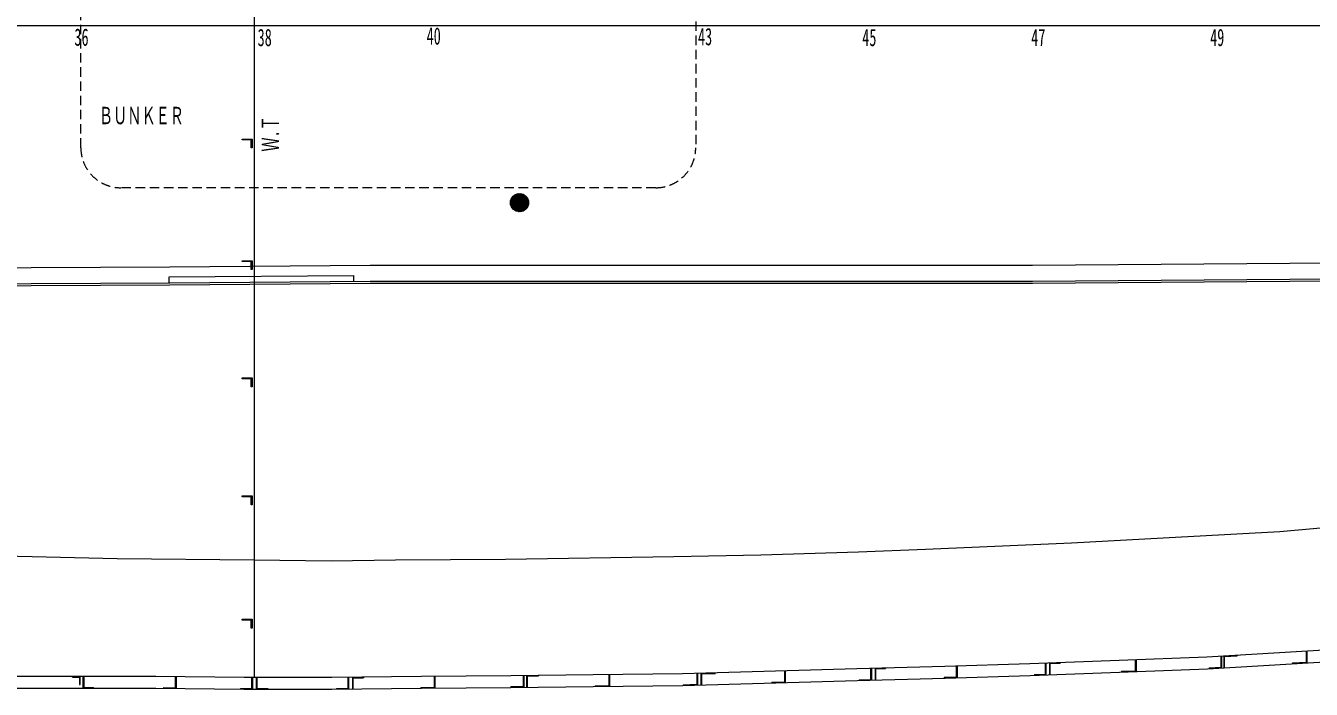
# Model space of a CAD drawing. Units: millimetres, scale not verified. Extents: x -28714 to 28714, y -20310 to 20310.
# Drawn here: x -518 to 7639, y -14441 to -10230 of the extents above; entities that cross this region are included whole.
import ezdxf
from ezdxf.enums import TextEntityAlignment as Align

# ---------------------------------------------------------------- set-up
doc = ezdxf.new("R2010")
doc.units = ezdxf.units.MM
doc.header["$LTSCALE"] = 50
doc.linetypes.add('DASHED1', pattern=[1.8, 1.2, -0.6])
doc.layers.add('0-0_0', color=3, linetype='Continuous', lineweight=18)
doc.layers.add('0-2_寸法', color=2, linetype='Continuous', lineweight=18)
doc.styles.add('ＭＳ ゴシック', font='')
doc.styles.get('ＭＳ ゴシック').set_extended_font_data('MS Gothic')

msp = doc.modelspace()

# ---------------------------------------------------------------- linework, layer by layer
at = {"layer": '0-0_0'}
for p, q in [((931.06, -5847.02), (931.06, -14364.71)), ((19324.21, -10230.2), (-12307.01, -10230.2)), ((2557.75, -11349.55), (2611.87, -11295.43)), ((2558.27, -11344.55), (2606.87, -11295.95)), ((2558.85, -11352.94), (2615.27, -11296.53)), ((2559.38, -11338.95), (2601.27, -11297.06)), ((2561.44, -11332.39), (2594.71, -11299.12)), ((2563.34, -11352.94), (2615.27, -11301.02)), ((2565.6, -11323.74), (2586.07, -11303.28)), ((2567.83, -11352.94), (2615.27, -11305.51)), ((2572.32, -11352.94), (2615.27, -11310)), ((2576.81, -11352.94), (2615.27, -11314.49)), ((2581.3, -11352.94), (2615.27, -11318.98)), ((2585.79, -11352.94), (2615.27, -11323.47)), ((2590.28, -11352.94), (2615.27, -11327.96)), ((2594.77, -11352.94), (2615.27, -11332.45)), ((2599.26, -11352.94), (2615.27, -11336.94)), ((2615.27, -11296.53), (2616.45, -11295.34)), ((2615.27, -11301.02), (2620.7, -11295.59)), ((2615.27, -11305.51), (2624.67, -11296.1)), ((2615.27, -11310), (2628.41, -11296.85)), ((2615.27, -11314.49), (2631.95, -11297.8)), ((2615.27, -11318.98), (2635.31, -11298.93)), ((2615.27, -11323.47), (2638.51, -11300.23)), ((2615.27, -11327.96), (2641.55, -11301.68)), ((2615.27, -11332.45), (2644.45, -11303.27)), ((2615.27, -11336.94), (2647.21, -11305)), ((2615.27, -11341.43), (2649.84, -11306.86)), ((2615.27, -11345.92), (2652.34, -11308.84)), ((2615.27, -11350.41), (2654.72, -11310.96)), ((2617.22, -11352.94), (2656.97, -11313.19)), ((2621.71, -11352.94), (2659.1, -11315.56)), ((2626.2, -11352.94), (2661.1, -11318.04)), ((2630.69, -11352.94), (2662.98, -11320.66)), ((2635.18, -11352.94), (2664.73, -11323.4)), ((2639.67, -11352.94), (2666.34, -11326.28)), ((2644.16, -11352.94), (2667.8, -11329.3)), ((2648.65, -11352.94), (2669.12, -11332.48)), ((2653.14, -11352.94), (2670.27, -11335.81)), ((2557.66, -11354.13), (2558.85, -11352.94)), ((2557.91, -11358.38), (2563.34, -11352.94)), ((2558.42, -11362.35), (2567.83, -11352.94)), ((2559.17, -11366.09), (2572.32, -11352.94)), ((2560.12, -11369.63), (2576.81, -11352.94)), ((2561.25, -11372.99), (2581.3, -11352.94)), ((2562.55, -11376.19), (2585.79, -11352.94)), ((2564, -11379.23), (2590.28, -11352.94)), ((2565.59, -11382.13), (2594.77, -11352.94)), ((2567.32, -11384.89), (2599.26, -11352.94)), ((2569.18, -11387.52), (2603.75, -11352.94)), ((2571.17, -11390.02), (2608.24, -11352.94)), ((2573.28, -11392.4), (2612.73, -11352.94)), ((2575.52, -11394.65), (2615.27, -11354.9)), ((2577.88, -11396.78), (2615.27, -11359.39)), ((2580.36, -11398.78), (2615.27, -11363.88)), ((2582.98, -11400.66), (2615.27, -11368.37)), ((2585.72, -11402.41), (2615.27, -11372.86)), ((2588.6, -11404.02), (2615.27, -11377.35)), ((2591.62, -11405.48), (2615.27, -11381.84)), ((2594.8, -11406.8), (2615.27, -11386.33)), ((2598.13, -11407.95), (2615.27, -11390.82)), ((2601.65, -11408.93), (2615.27, -11395.31)), ((2603.75, -11352.94), (2615.27, -11341.43)), ((2605.37, -11409.7), (2615.27, -11399.8)), ((2608.24, -11352.94), (2615.27, -11345.92)), ((2609.31, -11410.25), (2615.27, -11404.29)), ((2612.73, -11352.94), (2615.27, -11350.41)), ((2613.52, -11410.53), (2615.27, -11408.78)), ((2615.27, -11354.9), (2617.22, -11352.94)), ((2615.27, -11359.39), (2621.71, -11352.94)), ((2615.27, -11363.88), (2626.2, -11352.94)), ((2615.27, -11368.37), (2630.69, -11352.94)), ((2615.27, -11372.86), (2635.18, -11352.94)), ((2615.27, -11377.35), (2639.67, -11352.94)), ((2615.27, -11381.84), (2644.16, -11352.94)), ((2615.27, -11386.33), (2648.65, -11352.94)), ((2615.27, -11390.82), (2653.14, -11352.94)), ((2615.27, -11395.31), (2657.63, -11352.94)), ((2615.27, -11399.8), (2662.12, -11352.94)), ((2615.27, -11404.29), (2666.61, -11352.94)), ((2615.27, -11408.78), (2671.1, -11352.94)), ((2618.05, -11410.49), (2672.81, -11355.73)), ((2622.99, -11410.04), (2672.36, -11360.67)), ((2628.5, -11409.02), (2671.34, -11366.18)), ((2634.9, -11407.11), (2669.43, -11372.58)), ((2643.12, -11403.38), (2665.7, -11380.8)), ((2657.63, -11352.94), (2671.25, -11339.33)), ((2662.12, -11352.94), (2672.02, -11343.04)), ((2666.61, -11352.94), (2672.57, -11346.99)), ((2671.1, -11352.94), (2672.85, -11351.19)), ((5956.75, -14350.49), (5956.75, -14273.86)), ((5977.37, -14273.06), (5977.37, -14349.32)), ((6046.3, -14270.37), (6046.3, -14275.46)), ((6529.43, -14327.8), (6529.43, -14251.55)), ((7071.67, -14304.82), (7071.67, -14228.49)), ((7083.02, -14227.81), (7083.02, -14304.15)), ((7169.44, -14222.69), (7169.44, -14227.78)), ((7519.67, -14273.16), (7519.67, -14278.24)), ((7612.57, -14272.73), (7612.57, -14196.4)), ((2644.43, -14427.87), (2644.43, -14351.66)), ((2660.43, -14351.49), (2660.43, -14427.7)), ((2735.96, -14350.69), (2735.96, -14355.77)), ((3188.72, -14422.05), (3188.72, -14345.85)), ((3747.35, -14414.36), (3747.35, -14338.13)), ((3766.08, -14337.59), (3766.08, -14413.82)), ((3856.13, -14335.02), (3856.13, -14340.1)), ((4302.95, -14398.47), (4302.95, -14322.24)), ((4849.85, -14382.83), (4849.85, -14306.6)), ((4871.73, -14305.97), (4871.73, -14382.2)), ((4937.66, -14304.08), (4937.66, -14309.17)), ((5393.49, -14367.28), (5393.49, -14291.05)), ((5882.52, -14347.93), (5882.52, -14353.01)), ((6433.9, -14326.44), (6433.9, -14331.53)), ((6989.89, -14304.59), (6989.89, -14309.67)), ((-220.42, -14363.63), (-220.42, -14358.55)), ((-176.98, -14410.67), (-171.9, -14410.67)), ((-171.9, -14410.67), (-171.9, -14358.55)), ((-155.12, -14358.55), (-155.12, -14434.75)), ((-88.75, -14434.75), (-88.75, -14429.67)), ((437.52, -14358.55), (437.52, -14436.18)), ((844.71, -14435.83), (844.71, -14440.66)), ((922.53, -14440.91), (922.53, -14364.71)), ((944.22, -14364.71), (944.22, -14440.91)), ((1453.92, -14435.51), (1453.92, -14440.6)), ((1532.9, -14439.75), (1532.9, -14363.55)), ((1554.78, -14363.31), (1554.78, -14439.52)), ((1624.4, -14362.57), (1624.4, -14367.65)), ((1988.82, -14429.8), (1988.82, -14434.88)), ((2079.82, -14433.9), (2079.82, -14357.7)), ((2560.28, -14423.69), (2560.28, -14428.77)), ((3096.11, -14417.96), (3096.11, -14423.04)), ((3653.2, -14411.97), (3653.2, -14417.05)), ((4216.72, -14395.85), (4216.72, -14400.93)), ((4770.93, -14380), (4770.93, -14385.08)), ((5310.07, -14364.58), (5310.07, -14369.66))]:
    msp.add_line(p, q, dxfattribs=at)
at = {"layer": '0-0_0', "color": 1, "linetype": 'DASHED1'}
for p, q in [((-168.43, -11004.26), (-168.43, -9392.77)), ((3733.24, -9392.77), (3733.24, -11004.26)), ((3479.24, -11258.26), (85.57, -11258.26))]:
    msp.add_line(p, q, dxfattribs=at)
at = {"layer": '0-0_0'}
for points in [[(913.28, -11005.77), (913.28, -10955.04), (854.86, -10955.04), (854.86, -10949.96), (918.36, -10949.96), (918.36, -11005.77)], [(913.28, -11777.54), (913.28, -11726.81), (854.86, -11726.81), (854.86, -11721.73), (918.36, -11721.73), (918.36, -11777.54)], [(913.28, -12520.65), (913.28, -12469.92), (854.86, -12469.92), (854.86, -12464.84), (918.36, -12464.84), (918.36, -12520.65)], [(913.28, -13269.61), (913.28, -13218.88), (854.86, -13218.88), (854.86, -13213.8), (918.36, -13213.8), (918.36, -13269.61)], [(913.28, -14052.62), (913.28, -14001.89), (854.86, -14001.89), (854.86, -13996.81), (918.36, -13996.81), (918.36, -14052.62)]]:
    msp.add_lwpolyline(points, close=True, dxfattribs=at)
for points in [[(-15677.73, -11060.65), (-15455.04, -11113.72), (-15096.06, -11196.46), (-14661.94, -11278.57), (-13950.47, -11393.04), (-13224.14, -11498.19), (-12295.86, -11609.84), (-11504.78, -11669.85), (-10080.93, -11748.01), (-8900.33, -11777.76), (-7811.5, -11786.01), (-6090.78, -11784.37), (-4963.17, -11782.68), (-3007.55, -11776.15), (-1902.3, -11774.72), (-925.63, -11766.85), (396.1, -11761.17), (1666.83, -11749.83), (2984.63, -11749.14), (3912.77, -11748.71), (5869.89, -11750.3), (9407.07, -11722.57)], [(-15704.23, -11171.84), (-15481.12, -11225.01), (-15119.53, -11308.35), (-14681.64, -11391.17), (-13967.74, -11506.04), (-13239.16, -11611.51), (-12307.01, -11723.62), (-11512.23, -11783.91), (-10085.5, -11862.23), (-8902.2, -11892.05), (-7811.88, -11900.31), (-6090.67, -11898.67), (-4962.9, -11896.98), (-3007.28, -11890.45), (-1901.77, -11889.02), (-924.92, -11881.15), (396.85, -11875.47), (1667.37, -11864.13), (2984.69, -11863.44), (3912.75, -11863.01), (5870.29, -11864.6), (9409.3, -11836.86)], [(-15701.29, -11159.49), (-15478.22, -11212.64), (-15116.92, -11295.92), (-14679.45, -11378.66), (-13965.82, -11493.48), (-13237.49, -11598.92), (-12305.77, -11710.98), (-11511.4, -11771.24), (-10084.99, -11849.54), (-8901.99, -11879.35), (-7811.84, -11887.61), (-6090.69, -11885.97), (-4962.93, -11884.28), (-3007.31, -11877.75), (-1901.83, -11876.32), (-925, -11868.45), (396.77, -11862.77), (1667.31, -11851.43), (2984.69, -11850.74), (3912.75, -11850.31), (5870.25, -11851.9), (9409.06, -11824.16)], [(391.7, -11862.79), (391.7, -11824.72), (1560.73, -11814.28), (1560.73, -11852.38)], [(-1201.03, -13581.57), (61.25, -13610.86), (931.06, -13619.52), (1420.17, -13624.81), (1827.41, -13618.69), (2526.69, -13615.86), (3593.27, -13598.54), (4146.77, -13586.94), (4766.05, -13569.26), (5190.44, -13552.12), (5533.32, -13535.97), (6118.07, -13512.59), (6697.96, -13480.34), (7439.41, -13439.1), (8050.6, -13384.93)], [(-718.26, -14358.55), (307.86, -14358.55), (867.05, -14364.71), (1424.43, -14364.71), (1993.05, -14358.63), (2559.64, -14352.57), (3081.87, -14346.99), (3649.73, -14340.92), (4755.93, -14309.28), (5313.33, -14293.34), (5852.72, -14277.91), (6419.38, -14255.83), (6976.94, -14234.11), (8182.2, -14162.61)], [(-719.23, -14434.75), (307.44, -14434.75), (866.63, -14440.91), (1424.84, -14440.91), (1993.87, -14434.82), (2560.45, -14428.77), (3082.68, -14423.18), (3651.23, -14417.11), (4758.11, -14385.45), (5315.51, -14369.51), (5855.29, -14354.07), (6422.35, -14331.98), (6980.68, -14310.22), (8187.75, -14238.61)], [(5882.52, -14347.93), (5951.67, -14345.23), (5951.67, -14274.06)], [(6433.9, -14326.44), (6524.35, -14322.92), (6524.35, -14251.74)], [(6989.89, -14304.59), (7066.59, -14300.03), (7066.59, -14228.79)], [(7088.1, -14304.15), (7088.1, -14232.6), (7169.44, -14227.78)], [(7519.67, -14273.16), (7607.49, -14267.95), (7607.49, -14196.7)], [(2560.28, -14423.69), (2639.35, -14422.84), (2639.35, -14351.72)], [(2665.51, -14427.7), (2665.51, -14356.52), (2735.96, -14355.77)], [(3096.11, -14417.96), (3183.64, -14417.02), (3183.64, -14345.9)], [(3653.2, -14411.97), (3742.27, -14409.42), (3742.27, -14337.72)], [(3771.16, -14413.82), (3771.16, -14342.53), (3856.13, -14340.1)], [(4216.72, -14395.85), (4297.87, -14393.53), (4297.87, -14322.38)], [(4770.93, -14380), (4844.77, -14377.89), (4844.77, -14306.74)], [(4876.81, -14382.2), (4876.81, -14310.91), (4937.66, -14309.17)], [(5310.07, -14364.58), (5388.41, -14362.34), (5388.41, -14291.19)], [(5982.45, -14349.32), (5982.45, -14277.94), (6046.3, -14275.46)], [(-220.42, -14363.63), (-176.98, -14363.63), (-176.98, -14410.67)], [(-150.04, -14358.55), (-150.04, -14429.67), (-88.75, -14429.67)], [(357.48, -14435.3), (357.48, -14430.22), (432.44, -14431.04), (432.44, -14358.55)], [(844.71, -14435.83), (917.45, -14435.83), (917.45, -14364.71)], [(949.3, -14364.71), (949.3, -14435.83), (1017.41, -14435.83), (1017.41, -14440.91)], [(1453.92, -14435.51), (1527.82, -14434.72), (1527.82, -14363.6)], [(1559.86, -14439.46), (1559.86, -14368.34), (1624.4, -14367.65)], [(1988.82, -14429.8), (2074.74, -14428.88), (2074.74, -14357.75)]]:
    msp.add_lwpolyline(points, dxfattribs=at)
msp.add_circle((2615.27, -11352.94), 57.61, dxfattribs=at)
at = {"layer": '0-0_0', "color": 1, "linetype": 'DASHED1'}
for centre, start, end in [((85.57, -11004.26), 180, 270), ((3479.24, -11004.26), 270, 0)]:
    msp.add_arc(centre, 254, start, end, dxfattribs=at)

# ---------------------------------------------------------------- texts
at = {"layer": '0-2_寸法', "style": 'ＭＳ ゴシック', "width": 0.6}
for s, p in [('36', (-208.89, -10390.6)), ('38', (953.6, -10392.89)), ('40', (2025.75, -10383.27)), ('43', (3747.54, -10387.33)), ('45', (4789.81, -10392.58)), ('47', (5861.8, -10392.58)), ('49', (6997.1, -10392.58)), ('ＢＵＮＫＥＲ', (-53.89, -10888.22))]:
    msp.add_text(s, height=110, dxfattribs=at).set_placement(p, align=Align.BOTTOM_LEFT)
msp.add_text('Ｗ.Ｔ', height=110, rotation=90, dxfattribs=at).set_placement((1121.68, -11029.16), align=Align.BOTTOM_LEFT)

doc.saveas('drawing.dxf')
